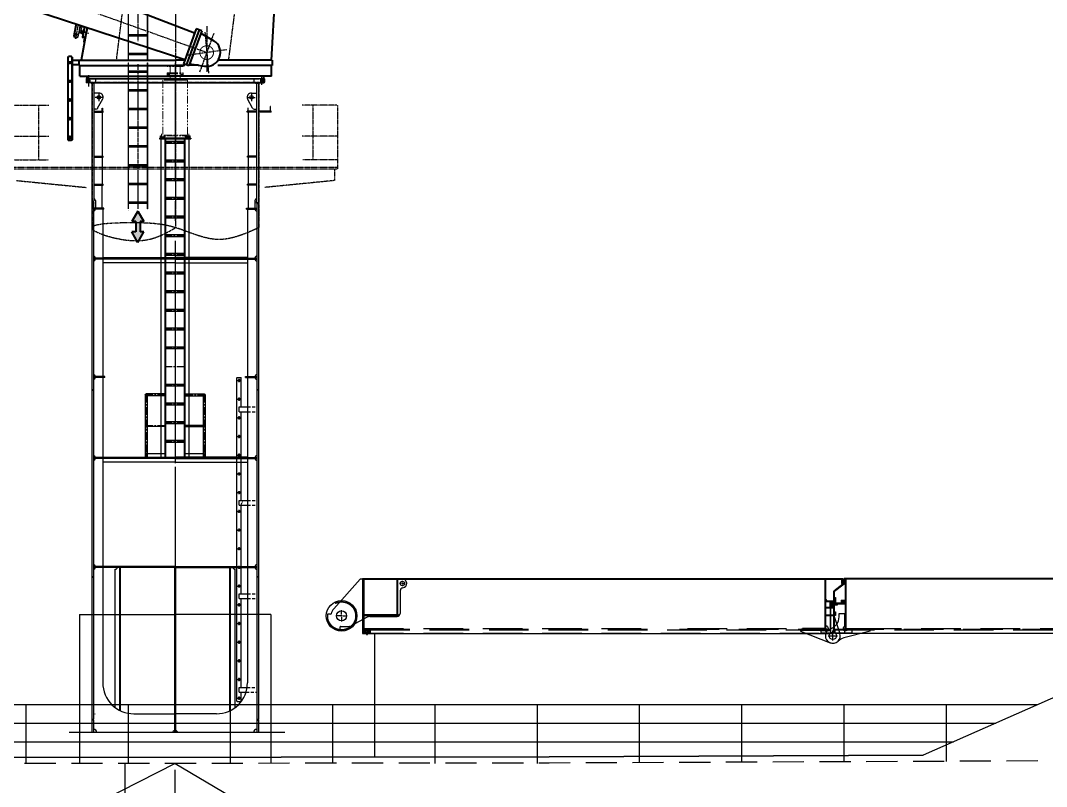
# Model space of a CAD drawing. Header units: millimetres. Extents: x -1838618 to -1600818, y -1770412 to -1553248.
# Drawn here: x -1688185 to -1671728, y -1648613 to -1636318 of the extents above; entities that cross this region are included whole.
import ezdxf

# ---------------------------------------------------------------- set-up
doc = ezdxf.new("R2010")
doc.units = ezdxf.units.MM
doc.header["$LTSCALE"] = 100
for name, pattern in [('$3$CENTER2', [28.575, 19.05, -3.175, 3.175, -3.175]), ('ACAD_ISO02W100', [15, 12, -3]), ('ACAD_ISO04W100', [30, 24, -3, 0, -3]), ('CENTER2', [28.575, 19.05, -3.175, 3.175, -3.175]), ('DASHED', [0.75, 0.5, -0.25]), ('F', [0.75, 0.5, -0.25]), ('G', [2, 1.25, -0.25, 0.25, -0.25]), ('P2-1 SIDE$0$DASHED2', [9.525, 6.35, -3.175]), ('P2-1 SIDE$0$PHANTOM', [63.5, 31.75, -6.35, 6.35, -6.35, 6.35, -6.35]), ('P2-2 SIDE$0$CENTER2', [28.575, 19.05, -3.175, 3.175, -3.175]), ('P2-2 SIDE$0$DASHED2', [9.525, 6.35, -3.175]), ('P2-2 SIDE$0$PHANTOM', [63.5, 31.75, -6.35, 6.35, -6.35, 6.35, -6.35]), ('PHANTOM', [2.5, 1.25, -0.25, 0.25, -0.25, 0.25, -0.25])]:
    doc.linetypes.add(name, pattern=pattern)
for name, color, linetype in [('$3$K1-CEN', 1, '$3$CENTER2'), ('01', 3, 'Continuous'), ('02', 7, 'Continuous'), ('03', 2, 'F'), ('04', 2, 'F'), ('05', 1, 'G'), ('08', 7, 'Continuous'), ('bt', 7, 'Continuous'), ('CENTER', 6, 'CENTER2'), ('K1-DIM', 1, 'Continuous'), ('P2-1 SIDE$0$HATCH', 42, 'Continuous'), ('P2-1 SIDE$0$K1-COMP_L', 140, 'P2-1 SIDE$0$PHANTOM'), ('P2-1 SIDE$0$K1-DASH', 2, 'P2-1 SIDE$0$DASHED2'), ('P2-1 SIDE$0$K1-DIM', 1, 'Continuous'), ('P2-2 SIDE$0$HATCH', 42, 'Continuous'), ('P2-2 SIDE$0$K1-CEN', 1, 'P2-2 SIDE$0$CENTER2'), ('P2-2 SIDE$0$K1-COMP_L', 140, 'P2-2 SIDE$0$PHANTOM'), ('P2-2 SIDE$0$K1-DASH', 2, 'P2-2 SIDE$0$DASHED2'), ('P2-2 SIDE$0$K1-DIM', 1, 'Continuous'), ('SHAPE_L', 3, 'Continuous'), ('TEXT', 2, 'Continuous'), ('THIN_LINE', 255, 'Continuous'), ('View_0_PV', 7, 'Continuous')]:
    doc.layers.add(name, color=color, linetype=linetype)
for name, color, linetype, lineweight in [('Dashed', 8, 'DASHED', 20), ('houxj', 170, 'PHANTOM', 18), ('Object', 4, 'Continuous', 40), ('Phantom', 7, 'PHANTOM', 25)]:
    doc.layers.add(name, color=color, linetype=linetype, lineweight=lineweight)

# ---------------------------------------------------------------- blocks, each defined once
blk = doc.blocks.new('A$C271625B8')
at = {"ltscale": 0.02}
blk.add_hatch(color=31, dxfattribs=at).paths.add_polyline_path([(-597, 8866), (-500, 8700), (-563, 8700), (-563, 8533), (-500, 8533), (-597, 8366), (-693, 8533), (-630, 8533), (-630, 8700), (-693, 8700)], flags=0)
at = {"layer": '02'}
h = blk.add_hatch(color=31, dxfattribs=at)
h.paths.add_polyline_path([(-1328, 5999), (-1338, 6005), (-1338, 5994)])
h.paths.add_polyline_path([(-1310, 6009), (-1327, 5999), (-1310, 5989)])
h = blk.add_hatch(color=31, dxfattribs=at)
h.paths.add_polyline_path([(1327, 5999), (1310, 6009), (1310, 5989)])
h.paths.add_polyline_path([(1338, 6005), (1328, 5999), (1338, 5994)])
h = blk.add_hatch(color=31, dxfattribs=at)
h.paths.add_polyline_path([(-1338, 3005), (-1338, 2999), (-1328, 2999)])
h.paths.add_polyline_path([(-1338, 2999), (-1338, 2994), (-1328, 2999)])
h.paths.add_polyline_path([(-1310, 2999), (-1310, 3009), (-1327, 2999)])
h.paths.add_polyline_path([(-1310, 2989), (-1310, 2999), (-1327, 2999)])
h = blk.add_hatch(color=31, dxfattribs=at)
h.paths.add_polyline_path([(1310, 3009), (1310, 2999), (1327, 2999)])
h.paths.add_polyline_path([(1327, 2999), (1310, 2999), (1310, 2989)])
h.paths.add_polyline_path([(1338, 3005), (1328, 2999), (1338, 2999)])
h.paths.add_polyline_path([(1338, 2999), (1328, 2999), (1338, 2994)])
h = blk.add_hatch(color=31, dxfattribs=at)
h.paths.add_polyline_path([(1310, 717, 0.218437), (1310, 699), (1327, 699)])
h.paths.add_polyline_path([(1338, 709), (1328, 699), (1338, 699, 0.1819)])
h.paths.add_polyline_path([(-1338, 709, 0.1819), (-1338, 699), (-1328, 699)])
h.paths.add_polyline_path([(-1310, 717), (-1327, 699), (-1310, 699, 0.218437)])
at = {"layer": '08'}
h = blk.add_hatch(color=31, dxfattribs=at)
h.paths.add_polyline_path([(-1338, 10911), (-1325, 10923), (-1347, 10923)])
h.paths.add_polyline_path([(-1304, 10909), (-1294, 10923), (-1318, 10923)])
h = blk.add_hatch(color=31, dxfattribs=at)
h.paths.add_polyline_path([(1304, 10909), (1318, 10923), (1294, 10923)])
h.paths.add_polyline_path([(1338, 10911), (1347, 10923), (1325, 10923)])
at = {"layer": 'View_0_PV', "linetype": 'Continuous', "lineweight": 50}
for points in [[(-1310, 9005), (-1317, 9000), (-1319, 9000), (-1338, 9009), (-1338, 8990), (-1319, 8998), (-1317, 8998), (-1310, 8994)], [(1310, 9005), (1317, 9000), (1319, 9000), (1338, 9009), (1338, 8990), (1319, 8998), (1317, 8998), (1310, 8994)]]:
    blk.add_hatch(color=31, dxfattribs=at).paths.add_polyline_path(points)
at = {"layer": '01', "color": 31}
for p, q in [((-1407, 10999), (-1407, 10925)), ((-1368, 10999), (-1368, 10925)), ((1368, 10999), (1368, 10925)), ((1407, 10999), (1407, 10925)), ((-1222, 10764), (-1302, 10764)), ((1224, 10764), (1304, 10764)), ((-1243, 10523), (-1159, 10668)), ((1243, 10523), (1159, 10668)), ((-1270, 10504), (-1304, 10504)), ((-1304, 10473), (-1154, 10473)), ((-1304, 10457), (-1154, 10457)), ((-1173, 10523), (-1164, 10523)), ((-1173, 10473), (-1173, 10523)), ((-1169, 10457), (-1169, 9749)), ((-1164, 10523), (-1164, 10473)), ((-1154, 10457), (-1154, 10473)), ((1304, 10473), (1154, 10473)), ((1154, 10457), (1154, 10473)), ((1304, 10457), (1154, 10457)), ((1164, 10523), (1164, 10473)), ((1173, 10523), (1164, 10523)), ((1169, 10457), (1169, 9749)), ((1173, 10473), (1173, 10523)), ((1270, 10504), (1304, 10504)), ((250, 10039), (-250, 10039)), ((-250, 10039), (-250, 10029)), ((250, 10039), (250, 10029)), ((-250, 10029), (250, 10029)), ((-225, 6730), (-225, 10029)), ((-158, 6730), (-158, 10029)), ((-150, 6730), (-150, 10029)), ((150, 9987), (-150, 9987)), ((150, 9956), (-150, 9956)), ((150, 6730), (150, 10029)), ((158, 6730), (158, 10029)), ((225, 6730), (225, 10029)), ((-1304, 9749), (-1154, 9749)), ((-1304, 9733), (-1154, 9733)), ((-1169, 9733), (-1169, 9299)), ((-1154, 9733), (-1154, 9749)), ((1304, 9749), (1158, 9749)), ((1158, 9733), (1158, 9749)), ((1304, 9733), (1158, 9733)), ((1169, 9733), (1169, 9299)), ((150, 9687), (-150, 9687)), ((150, 9656), (-150, 9656)), ((150, 9387), (-150, 9387)), ((-1304, 9299), (-1154, 9299)), ((-1304, 9283), (-1154, 9283)), ((-1169, 8915), (-1169, 9283)), ((-1154, 9283), (-1154, 9299)), ((150, 9356), (-150, 9356)), ((1304, 9299), (1158, 9299)), ((1158, 9283), (1158, 9299)), ((1304, 9283), (1158, 9283)), ((1169, 9283), (1169, 8915)), ((150, 9087), (-150, 9087)), ((150, 9056), (-150, 9056)), ((-1145, 8915), (-1310, 8915)), ((-1145, 8899), (-1310, 8899)), ((-1280, 9040), (-1280, 8915)), ((-1160, 8899), (-1160, 8115)), ((-1145, 8899), (-1145, 8915)), ((1145, 8915), (1310, 8915)), ((1145, 8899), (1145, 8915)), ((1145, 8899), (1310, 8899)), ((1160, 8899), (1160, 8115)), ((1279, 9040), (1279, 8915)), ((150, 8787), (-150, 8787)), ((150, 8756), (-150, 8756)), ((150, 8487), (-150, 8487)), ((150, 8456), (-150, 8456)), ((0, 8115), (-1310, 8115)), ((0, 8099), (-1310, 8099)), ((-1160, 8099), (-1160, 6730)), ((-1150, 8121), (-1150, 8115)), ((-1150, 8121), (0, 8121)), ((-1130, 8099), (-1130, 8115)), ((150, 8187), (-150, 8187)), ((150, 8156), (-150, 8156)), ((1150, 8121), (0, 8121)), ((0, 8115), (1310, 8115)), ((0, 8099), (1310, 8099)), ((1130, 8099), (1130, 8115)), ((1150, 8115), (1150, 8121)), ((1160, 8099), (1160, 6730)), ((0, 8040), (-1160, 8040)), ((0, 8040), (1160, 8040)), ((150, 7887), (-150, 7887)), ((150, 7856), (-150, 7856)), ((150, 7587), (-150, 7587)), ((150, 7556), (-150, 7556)), ((150, 7287), (-150, 7287)), ((150, 7256), (-150, 7256)), ((150, 6987), (-150, 6987)), ((150, 6956), (-150, 6956)), ((-1160, 6730), (-1160, 6674)), ((-1160, 6674), (-1160, 6215)), ((-225, 6674), (-225, 6730)), ((-225, 5289), (-225, 6674)), ((-158, 6674), (-158, 6730)), ((-158, 5289), (-158, 6674)), ((-150, 6674), (-150, 6730)), ((150, 6687), (-150, 6687)), ((-150, 5289), (-150, 6674)), ((150, 6656), (-150, 6656)), ((150, 6674), (150, 6730)), ((150, 5289), (150, 6674)), ((158, 6674), (158, 6730)), ((158, 5289), (158, 6674)), ((225, 6674), (225, 6730)), ((225, 5289), (225, 6674)), ((1160, 6730), (1160, 6674)), ((1160, 6674), (1160, 6215)), ((-1130, 6215), (-1310, 6215)), ((-1130, 6199), (-1310, 6199)), ((-1160, 6199), (-1160, 5289)), ((-1130, 6199), (-1130, 6215)), ((997, 6199), (992, 6194)), ((992, 2982), (992, 6194)), ((997, 6199), (1052, 6199)), ((1052, 6199), (1057, 6194)), ((1057, 5724), (1057, 6194)), ((1128, 6215), (1310, 6215)), ((1128, 6199), (1128, 6215)), ((1128, 6199), (1310, 6199)), ((1160, 6199), (1160, 5289)), ((-1328, 5999), (-1338, 6005)), ((-1328, 5999), (-1338, 5994)), ((-1328, 5999), (-1327, 5999)), ((-1327, 5999), (-1310, 6009)), ((-1327, 5999), (-1310, 5989)), ((-158, 5937), (-465, 5937)), ((150, 6087), (-150, 6087)), ((150, 6056), (-150, 6056)), ((158, 5937), (465, 5937)), ((1327, 5999), (1310, 6009)), ((1327, 5999), (1310, 5989)), ((1328, 5999), (1327, 5999)), ((1328, 5999), (1338, 6005)), ((1328, 5999), (1338, 5994)), ((-481, 5921), (-481, 4921)), ((-449, 5921), (-449, 4921)), ((-158, 5905), (-449, 5905)), ((150, 5787), (-150, 5787)), ((158, 5905), (449, 5905)), ((449, 5921), (449, 4921)), ((481, 5921), (481, 4921)), ((150, 5756), (-150, 5756)), ((1025, 5649), (1025, 5724)), ((1025, 5724), (1160, 5724)), ((1025, 5649), (1160, 5649)), ((1025, 5649), (1160, 5649)), ((1057, 5217), (1057, 5649)), ((150, 5487), (-150, 5487)), ((150, 5456), (-150, 5456)), ((-1160, 5289), (-1160, 4915)), ((-158, 5412), (-449, 5412)), ((-225, 4921), (-225, 5289)), ((-158, 4921), (-158, 5289)), ((-150, 4921), (-150, 5289)), ((150, 4921), (150, 5289)), ((158, 5431), (449, 5431)), ((158, 5412), (449, 5412)), ((158, 4921), (158, 5289)), ((225, 4921), (225, 5289)), ((1160, 5289), (1160, 4915)), ((150, 5187), (-150, 5187)), ((150, 5156), (-150, 5156)), ((1057, 4765), (1057, 5217)), ((-449, 4975), (-158, 4975)), ((158, 4975), (449, 4975)), ((0, 4915), (-1310, 4915)), ((0, 4899), (-1310, 4899)), ((-1160, 4899), (-1160, 4765)), ((0, 4840), (-1160, 4840)), ((-1150, 4921), (0, 4921)), ((-1150, 4915), (-1150, 4921)), ((-1130, 4899), (-1130, 4915)), ((1150, 4921), (0, 4921)), ((0, 4915), (1310, 4915)), ((0, 4899), (1310, 4899)), ((0, 4840), (1160, 4840)), ((1130, 4899), (1130, 4915)), ((1150, 4915), (1150, 4921)), ((1160, 4899), (1160, 4765)), ((-1160, 4765), (-1160, 3165)), ((1057, 4224), (1057, 4765)), ((1160, 4765), (1160, 3165)), ((1025, 4149), (1025, 4224)), ((1025, 4224), (1160, 4224)), ((1025, 4149), (1160, 4149)), ((1057, 4077), (1057, 4149)), ((1057, 3114), (1057, 4077)), ((0, 3165), (-1310, 3165)), ((0, 3149), (-1310, 3149)), ((-1160, 3149), (-1160, 1299)), ((-1130, 3149), (-1130, 3165)), ((-889, 855), (-889, 3149)), ((-878, 850), (-878, 3149)), ((-8, 3149), (-8, 499)), ((0, 3165), (1310, 3165)), ((0, 3149), (1310, 3149)), ((8, 3149), (8, 499)), ((878, 850), (878, 3149)), ((889, 855), (889, 3149)), ((1130, 3149), (1130, 3165)), ((1160, 3149), (1160, 1299)), ((-1328, 2999), (-1338, 3005)), ((-1338, 2999), (-1310, 2999)), ((-1338, 2999), (-1310, 2999)), ((-1328, 2999), (-1338, 2994)), ((-1328, 2999), (-1327, 2999)), ((-1327, 2999), (-1310, 3009)), ((-1327, 2999), (-1310, 2989)), ((-960, 900), (-960, 3119)), ((960, 900), (960, 3119)), ((992, 1004), (992, 2982)), ((1057, 2724), (1057, 3114)), ((1327, 2999), (1310, 3009)), ((1327, 2999), (1310, 2989)), ((1338, 2999), (1310, 2999)), ((1338, 2999), (1310, 2999)), ((1328, 2999), (1327, 2999)), ((1328, 2999), (1338, 3005)), ((1328, 2999), (1338, 2994)), ((1025, 2649), (1025, 2724)), ((1025, 2724), (1160, 2724)), ((1025, 2649), (1160, 2649)), ((1057, 1224), (1057, 2649)), ((1025, 1149), (1025, 1224)), ((1025, 1224), (1154, 1224)), ((992, 1004), (997, 999)), ((997, 999), (1052, 999)), ((1025, 1149), (1137, 1149)), ((1057, 1004), (1052, 999)), ((1057, 1004), (1057, 1149)), ((-1338, 709), (-1328, 699)), ((-1310, 699), (-1338, 699)), ((-1310, 717), (-1327, 699)), ((-662, 799), (-8, 799)), ((662, 799), (8, 799)), ((1310, 717), (1327, 699)), ((1310, 699), (1338, 699)), ((1338, 709), (1328, 699))]:
    blk.add_line(p, q, dxfattribs=at)
for points in [[(1009, 6149), (1025, 6165), (1040, 6149), (1025, 6134)], [(1009, 5849), (1025, 5865), (1040, 5849), (1025, 5834)], [(1009, 5549), (1025, 5565), (1040, 5549), (1025, 5534)], [(1009, 5249), (1025, 5265), (1040, 5249), (1025, 5234)], [(1009, 4949), (1025, 4965), (1040, 4949), (1025, 4934)], [(1009, 4649), (1025, 4665), (1040, 4649), (1025, 4634)], [(1009, 4349), (1025, 4365), (1040, 4349), (1025, 4334)], [(1009, 4049), (1025, 4065), (1040, 4049), (1025, 4034)], [(1009, 3749), (1025, 3765), (1040, 3749), (1025, 3734)], [(1009, 3449), (1025, 3465), (1040, 3449), (1025, 3434)], [(1009, 3149), (1025, 3165), (1040, 3149), (1025, 3134)], [(1009, 2849), (1025, 2865), (1040, 2849), (1025, 2834)], [(1009, 2549), (1025, 2565), (1040, 2549), (1025, 2534)], [(1009, 2249), (1025, 2265), (1040, 2249), (1025, 2234)], [(1009, 1949), (1025, 1965), (1040, 1949), (1025, 1934)], [(1009, 1649), (1025, 1665), (1040, 1649), (1025, 1634)], [(1009, 1349), (1025, 1365), (1040, 1349), (1025, 1334)], [(1009, 1049), (1025, 1065), (1040, 1049), (1025, 1034)]]:
    blk.add_lwpolyline(points, close=True, dxfattribs=at)
for centre, radius in [((-1224, 10694), 27.5), ((1224, 10694), 27.5), ((1025, 6149), 16), ((-465, 5921), 16), ((465, 5921), 16), ((1025, 5849), 16), ((1025, 5549), 16), ((1025, 5249), 16), ((1025, 4949), 16), ((1025, 4649), 16), ((1025, 4349), 16), ((1025, 4049), 16), ((1025, 3749), 16), ((1025, 3449), 16), ((1025, 3149), 16), ((1025, 2849), 16), ((1025, 2549), 16), ((1025, 2249), 16), ((1025, 1949), 16), ((1025, 1649), 16), ((1025, 1349), 16), ((1025, 1049), 16)]:
    blk.add_circle(centre, radius, dxfattribs=at)
for centre, radius, start, end in [((-1224, 10694), 70, 337.5493, 90), ((1224, 10694), 70, 90, 202.4507), ((-1270, 10534), 30, 270, 337.5493), ((1270, 10534), 30, 202.4507, 270), ((-1305, 9040), 25, 0, 87.7076), ((1304, 9040), 25, 90, 180), ((-1310, 8899), 30, 270, 0), ((1310, 8899), 30, 180, 270), ((-1310, 8115), 30, 0, 90), ((-1310, 8099), 30, 270, 0), ((1310, 8115), 30, 90, 180), ((1310, 8099), 30, 180, 270), ((-1310, 6215), 30, 0, 90), ((-1310, 6199), 30, 270, 0), ((1310, 6215), 30, 90, 180), ((1310, 6199), 30, 180, 270), ((-1310, 4915), 30, 0, 90), ((1310, 4915), 30, 90, 180), ((-1310, 4899), 30, 270, 0), ((1310, 4899), 30, 180, 270), ((-1310, 3165), 30, 0, 90), ((-1310, 3149), 30, 270, 0), ((-960, 3149), 30, 270, 0), ((960, 3149), 30, 180, 270), ((1310, 3165), 30, 90, 180), ((1310, 3149), 30, 180, 270), ((-660, 1299), 500, 180, 270), ((660, 1299), 500, 270, 0), ((-1325, 704), 13.3, 159.3812, 200.6188), ((-1329, 708), 20.9, 335.356, 24.644), ((1329, 708), 20.9, 155.356, 204.644), ((1325, 704), 13.3, 339.3812, 20.6188), ((1325, 704), 13.3, 339.3812, 20.6188), ((-1310, 499), 50, 0, 90), ((-8, 499), 30, 90, 180), ((8, 499), 30, 0, 90), ((1307, 499), 50, 90, 180)]:
    blk.add_arc(centre, radius, start, end, dxfattribs=at)
at = {"layer": '03', "color": 31}
for p, q in [((-449, 5905), (-465, 5905)), ((449, 5905), (465, 5905)), ((-449, 5412), (-465, 5412)), ((449, 5431), (465, 5431)), ((449, 5412), (465, 5412))]:
    blk.add_line(p, q, dxfattribs=at)
for centre in [(-465, 5921), (465, 5921), (465, 5421)]:
    blk.add_circle(centre, 9.5, dxfattribs=at)
at = {"layer": '04', "color": 31}
for p, q in [((1160, 5724), (1310, 5724)), ((1160, 5649), (1310, 5649)), ((-468, 4915), (-468, 4975)), ((-468, 4975), (-462, 4975)), ((-462, 4975), (-462, 4915)), ((462, 4975), (462, 4915)), ((468, 4975), (462, 4975)), ((468, 4915), (468, 4975)), ((1160, 4224), (1310, 4224)), ((1160, 4149), (1310, 4149)), ((1160, 2724), (1310, 2724)), ((1160, 2649), (1310, 2649)), ((1154, 1224), (1310, 1224)), ((1137, 1149), (1310, 1149)), ((-1288, 799), (-1288, 793))]:
    blk.add_line(p, q, dxfattribs=at)
at = {"layer": '05', "color": 31}
for p, q in [((-1224, 10755), (-1224, 10634)), ((1224, 10755), (1224, 10634)), ((-1165, 10694), (-1282, 10694)), ((1165, 10694), (1282, 10694)), ((150, 9971), (-150, 9971)), ((150, 9671), (-150, 9671)), ((150, 9371), (-150, 9371)), ((150, 9071), (-150, 9071)), ((150, 8771), (-150, 8771)), ((150, 8471), (-150, 8471)), ((150, 8171), (-150, 8171)), ((150, 7871), (-150, 7871)), ((150, 7571), (-150, 7571)), ((150, 7571), (-150, 7571)), ((150, 7271), (-150, 7271)), ((150, 6971), (-150, 6971)), ((150, 6671), (-150, 6671)), ((150, 6371), (-150, 6371)), ((1001, 6149), (1049, 6149)), ((1001, 6149), (1049, 6149)), ((1025, 6124), (1025, 6175)), ((150, 6071), (-150, 6071)), ((150, 6071), (-150, 6071)), ((-158, 5921), (-465, 5921)), ((-465, 5921), (-465, 4921)), ((150, 5771), (-150, 5771)), ((150, 5771), (-150, 5771)), ((150, 5771), (-150, 5771)), ((158, 5921), (465, 5921)), ((465, 5921), (465, 4921)), ((1001, 5849), (1049, 5849)), ((1001, 5849), (1049, 5849)), ((1025, 5824), (1025, 5875)), ((150, 5471), (-150, 5471)), ((1001, 5549), (1049, 5549)), ((1001, 5549), (1049, 5549)), ((1025, 5524), (1025, 5575)), ((-158, 5421), (-465, 5421)), ((158, 5421), (465, 5421)), ((1025, 5224), (1025, 5275)), ((150, 5171), (-150, 5171)), ((150, 5171), (-150, 5171)), ((1001, 5249), (1049, 5249)), ((1001, 4949), (1049, 4949)), ((1025, 4924), (1025, 4975)), ((1001, 4649), (1049, 4649)), ((1025, 4624), (1025, 4675)), ((1001, 4349), (1049, 4349)), ((1025, 4324), (1025, 4375)), ((1001, 4049), (1049, 4049)), ((1001, 4049), (1049, 4049)), ((1025, 4024), (1025, 4075)), ((1001, 3749), (1049, 3749)), ((1025, 3724), (1025, 3775)), ((1025, 3424), (1025, 3475)), ((1001, 3449), (1049, 3449)), ((1001, 3149), (1049, 3149)), ((1025, 3124), (1025, 3175)), ((1001, 2849), (1049, 2849)), ((1025, 2824), (1025, 2875)), ((1001, 2549), (1049, 2549)), ((1025, 2524), (1025, 2575)), ((1001, 2249), (1049, 2249)), ((1025, 2224), (1025, 2275)), ((1025, 1924), (1025, 1975)), ((1001, 1949), (1049, 1949)), ((1001, 1649), (1049, 1649)), ((1025, 1624), (1025, 1675)), ((1001, 1349), (1049, 1349)), ((1025, 1324), (1025, 1375)), ((1001, 1049), (1049, 1049)), ((1001, 1049), (1049, 1049)), ((1025, 1024), (1025, 1075))]:
    blk.add_line(p, q, dxfattribs=at)
at = {"layer": '08', "color": 31}
blk.add_solid([(1045, 4164), (1067, 4152), (1092, 4224)], dxfattribs=at)
at = {"layer": 'CENTER', "color": 31, "ltscale": 0.02}
for p, q in [((506, 11413), (-25455, 20676)), ((4, 19864), (4, 8600)), ((-597, 14220), (-597, 11598)), ((-1557, 11870), (-1598, 11636)), ((-1610, 11709), (-1561, 11701)), ((-1382, 11718), (-1550, 11747)), ((618, 11720), (393, 11101)), ((478, 11739), (535, 11082)), ((506, 11839), (506, 11106)), ((830, 11459), (178, 11366)), ((-597, 11229), (-597, 8900))]:
    blk.add_line(p, q, dxfattribs=at)
at = {"layer": 'CENTER', "color": 31}
for p, q in [((0, 11250), (0, 6730)), ((-1388, 11049), (-1388, 10866)), ((-1388, 11049), (-1388, 10866)), ((1387, 11018), (1387, 10893)), ((1387, 11018), (1387, 10893)), ((0, 6730), (0, 4765)), ((0, 4765), (0, 499))]:
    blk.add_line(p, q, dxfattribs=at)
at = {"layer": 'Dashed', "color": 31, "ltscale": 0.02}
for p, q in [((-756, 14007), (-756, 11292)), ((-747, 14007), (-747, 11292)), ((-447, 14007), (-447, 11292)), ((-438, 14007), (-438, 11292)), ((-447, 11703), (-747, 11703)), ((-447, 11690), (-747, 11690)), ((-447, 11676), (-747, 11676)), ((-447, 11405), (-747, 11405)), ((-447, 11391), (-747, 11391)), ((-447, 11378), (-747, 11378)), ((-769, 11292), (-778, 11292)), ((-747, 11292), (-756, 11292)), ((-756, 11249), (-756, 8906)), ((-756, 11249), (-747, 11249)), ((-747, 11249), (-747, 8906)), ((-460, 11292), (-469, 11292)), ((-438, 11292), (-447, 11292)), ((-447, 11249), (-447, 8906)), ((-438, 11249), (-447, 11249)), ((-438, 11249), (-438, 8906)), ((-447, 11119), (-747, 11119)), ((-447, 11106), (-747, 11106)), ((-447, 11092), (-747, 11092)), ((-447, 10819), (-747, 10819)), ((-447, 10806), (-747, 10806)), ((-447, 10792), (-747, 10792)), ((-447, 10519), (-747, 10519)), ((-447, 10506), (-747, 10506)), ((-447, 10492), (-747, 10492)), ((-447, 10219), (-747, 10219)), ((-447, 10206), (-747, 10206)), ((-447, 10192), (-747, 10192)), ((-447, 9919), (-747, 9919)), ((-447, 9906), (-747, 9906)), ((-447, 9892), (-747, 9892)), ((-447, 9619), (-747, 9619)), ((-447, 9606), (-747, 9606)), ((-447, 9592), (-747, 9592)), ((-447, 9319), (-747, 9319)), ((-447, 9306), (-747, 9306)), ((-447, 9292), (-747, 9292)), ((-447, 9019), (-747, 9019)), ((-447, 9006), (-747, 9006)), ((-447, 8992), (-747, 8992)), ((-438, 8906), (-447, 8906)), ((-747, 8872), (-756, 8872))]:
    blk.add_line(p, q, dxfattribs=at)
blk.add_circle((506, 11413), 110, dxfattribs=at)
at = {"layer": 'houxj', "color": 31}
for p, q in [((-130, 11199), (130, 11199)), ((-130, 11187), (-130, 11199)), ((130, 11199), (130, 11187)), ((130, 11187), (-130, 11187)), ((-130, 11087), (130, 11087)), ((-130, 11087), (-130, 11067)), ((-130, 11077), (130, 11077)), ((-130, 11067), (-90, 11067)), ((-130, 11042), (-130, 11062)), ((-130, 11062), (-90, 11062)), ((-130, 11052), (130, 11052)), ((-130, 11042), (130, 11042)), ((-90, 11067), (-90, 11077)), ((-90, 11062), (-90, 11052)), ((-80, 11187), (-80, 11087)), ((-80, 11042), (-80, 10995)), ((79, 11187), (79, 11087)), ((79, 11042), (79, 10995)), ((90, 11067), (90, 11077)), ((130, 11067), (90, 11067)), ((90, 11062), (90, 11052)), ((130, 11062), (90, 11062)), ((130, 11087), (130, 11067)), ((130, 11042), (130, 11062)), ((-200, 10971), (-200, 10079)), ((200, 10971), (-200, 10971)), ((-130, 10995), (130, 10995)), ((-130, 10983), (-130, 10995)), ((-130, 10983), (130, 10983)), ((130, 10983), (-130, 10983)), ((-130, 10971), (-130, 10983)), ((130, 10971), (-130, 10971)), ((130, 10995), (130, 10983)), ((130, 10983), (130, 10971)), ((200, 10971), (200, 10079)), ((240, 10079), (-240, 10079)), ((-240, 10059), (-240, 10079)), ((-158, 10059), (-240, 10059)), ((-220, 10110), (-220, 10049)), ((200, 10089), (-200, 10089)), ((-158, 10079), (-158, 10059)), ((158, 10079), (158, 10059)), ((158, 10059), (240, 10059)), ((220, 10110), (220, 10049)), ((240, 10059), (240, 10079))]:
    blk.add_line(p, q, dxfattribs=at)
at = {"layer": 'Object', "color": 31, "ltscale": 0.02}
for p, q in [((1545, 11290), (1986, 19003)), ((312, 11724), (-5765, 14071)), ((157, 11297), (-6032, 13323)), ((-1588, 11881), (-1624, 11676)), ((-1583, 11718), (-1599, 11707)), ((-1599, 11707), (-1588, 11692)), ((-1573, 11703), (-1588, 11692)), ((-1583, 11718), (-1573, 11703)), ((-1413, 11822), (-1507, 11290)), ((337, 11794), (132, 11230)), ((384, 11777), (178, 11213)), ((426, 11761), (221, 11198)), ((426, 11761), (337, 11794)), ((413, 11726), (620, 11601)), ((-1612, 11659), (-1624, 11676)), ((-1612, 11659), (-1577, 11653)), ((-1560, 11665), (-1577, 11653)), ((-1546, 11290), (4, 11290)), ((-1546, 11290), (-1546, 11208)), ((-1546, 11208), (4, 11208)), ((-1544, 11290), (6, 11290)), ((-1544, 11290), (-1544, 11208)), ((-1544, 11208), (6, 11208)), ((-1531, 11033), (-1531, 11208)), ((152, 11290), (4, 11290)), ((152, 11208), (4, 11208)), ((154, 11290), (6, 11290)), ((154, 11208), (6, 11208)), ((221, 11198), (132, 11230)), ((370, 11211), (223, 11211)), ((372, 11211), (226, 11211)), ((234, 11233), (472, 11196)), ((1554, 11290), (687, 11290)), ((1554, 11208), (687, 11208)), ((1556, 11290), (689, 11290)), ((1556, 11208), (689, 11208)), ((1544, 11033), (1544, 11208)), ((1554, 11290), (1554, 11208)), ((1556, 11290), (1556, 11208)), ((-1531, 11033), (6, 11033)), ((-1411, 10999), (-1411, 11033)), ((1424, 11033), (6, 11033)), ((1544, 11033), (689, 11033)), ((1424, 10999), (1424, 11033)), ((-597, 8866), (-693, 8700)), ((-597, 8866), (-500, 8700)), ((-630, 8700), (-693, 8700)), ((-630, 8700), (-630, 8533)), ((-500, 8700), (-563, 8700)), ((-563, 8700), (-563, 8533)), ((-630, 8533), (-693, 8533)), ((-597, 8366), (-693, 8533)), ((-597, 8366), (-500, 8533)), ((-500, 8533), (-563, 8533))]:
    blk.add_line(p, q, dxfattribs=at)
at = {"layer": 'Object', "color": 31, "ltscale": 0.02, "extrusion": (0, 0, -1)}
for p, q in [((-1721, 11341), (-1711, 11351)), ((-1721, 11341), (-1721, 10011)), ((-1719, 11341), (-1709, 11351)), ((-1719, 11341), (-1719, 10011)), ((-1666, 11351), (-1711, 11351)), ((-1664, 11351), (-1709, 11351)), ((-1656, 11341), (-1666, 11351)), ((-1654, 11341), (-1664, 11351)), ((-1656, 11341), (-1656, 10011)), ((-1546, 11284), (-1656, 11284)), ((-1656, 11219), (-1546, 11219)), ((-1654, 11341), (-1654, 10011)), ((-1544, 11284), (-1654, 11284)), ((-1654, 11219), (-1544, 11219)), ((-1721, 10011), (-1711, 10001)), ((-1719, 10011), (-1709, 10001)), ((-1666, 10001), (-1711, 10001)), ((-1664, 10001), (-1709, 10001)), ((-1656, 10011), (-1666, 10001)), ((-1654, 10011), (-1664, 10001))]:
    blk.add_line(p, q, dxfattribs=at)
for centre in [(1689, 10651), (1686, 10651), (1689, 10351), (1686, 10351), (1689, 10051), (1686, 10051)]:
    blk.add_circle(centre, 13.5, dxfattribs=at)
at = {"layer": 'Object', "color": 31, "ltscale": 0.02}
blk.add_arc((506, 11413), 220, 261.0137, 58.9863, dxfattribs=at)
at = {"layer": 'Object', "color": 31, "ltscale": 0.02, "extrusion": (0, 0, -1)}
for centre in [(1689, 11251), (1686, 11251), (1689, 10951), (1686, 10951)]:
    blk.add_arc(centre, 13.5, 180, 158.3709, dxfattribs=at)
at = {"layer": 'Phantom', "color": 31, "ltscale": 0.02}
for p, q in [((1825, 18951), (854, 11290)), ((-941, 11290), (-60, 18351)), ((-1422, 10999), (1435, 10999)), ((-1422, 10999), (-1422, 10937)), ((-1422, 10937), (1435, 10937)), ((-1331, 10939), (-1331, 8602)), ((1344, 10937), (1344, 8602)), ((1435, 10999), (1435, 10937)), ((-2594, 10569), (-2028, 10569)), ((-2194, 10569), (-2194, 9689)), ((2606, 10569), (2040, 10569)), ((2206, 10569), (2206, 9689)), ((2606, 10569), (2606, 9539)), ((-2594, 10069), (-2028, 10069)), ((2606, 10069), (2040, 10069)), ((-2594, 9689), (-2033, 9689)), ((2606, 9569), (-2594, 9569)), ((2606, 9689), (2046, 9689)), ((2606, 9539), (-2594, 9539)), ((2556, 9539), (2556, 9359)), ((-2544, 9359), (-1424, 9248)), ((2556, 9359), (1436, 9248))]:
    blk.add_line(p, q, dxfattribs=at)
blk.add_open_spline([(1344, 8602), (1123, 8503), (681, 8306), (-8, 8649), (-565, 8693), (-1715, 8656), (-563, 8275), (-183, 8493), (6, 8602)], degree=3, knots=[0, 0, 0, 0, 694.811685, 1389.623369, 2062.908407, 2736.193444, 3436.549236, 4136.905027, 4136.905027, 4136.905027, 4136.905027], dxfattribs=at)
at = {"layer": 'TEXT', "color": 31}
for p, q in [((-1430, 10999), (1430, 10999)), ((-1430, 10999), (1430, 10999)), ((-1430, 10999), (-1430, 10925)), ((-1355, 10925), (-1430, 10925)), ((1352, 10923), (-1353, 10923)), ((-1353, 10923), (-1353, 10923)), ((-1353, 10923), (-1353, 10923)), ((-1350, 10997), (-1350, 10999)), ((-1347, 10923), (-1338, 10911)), ((-1347, 10923), (-1338, 10911)), ((-1345, 10992), (1345, 10992)), ((-1325, 10923), (-1338, 10911)), ((-1325, 10923), (-1338, 10911)), ((-1338, 10911), (-1338, 7674)), ((-1338, 10899), (-1338, 6730)), ((-1304, 10909), (-1318, 10923)), ((-1304, 10909), (-1318, 10923)), ((-1294, 10923), (-1304, 10909)), ((-1294, 10923), (-1304, 10909)), ((-1304, 10909), (-1304, 9034)), ((-1275, 10992), (-1270, 10987)), ((1270, 10987), (-1270, 10987)), ((-1270, 10923), (-1270, 10987)), ((1275, 10992), (1270, 10987)), ((1270, 10923), (1270, 10987)), ((1287, 10923), (1350, 10923)), ((1294, 10923), (1304, 10909)), ((1294, 10923), (1304, 10909)), ((1304, 10909), (1318, 10923)), ((1304, 10909), (1318, 10923)), ((1304, 10909), (1304, 9034)), ((1325, 10923), (1338, 10911)), ((1325, 10923), (1338, 10911)), ((1327, 10923), (1348, 10923)), ((1347, 10923), (1338, 10911)), ((1347, 10923), (1338, 10911)), ((1338, 10911), (1338, 6730)), ((1350, 10997), (1350, 10999)), ((1350, 10923), (1350, 10923)), ((1350, 10923), (1350, 10923)), ((1354, 10925), (1430, 10925)), ((1430, 10999), (1430, 10925)), ((1523, 10548), (1523, 10473)), ((1532, 10548), (1523, 10548)), ((1532, 10473), (1532, 10548)), ((1542, 10473), (1338, 10473)), ((1542, 10457), (1338, 10457)), ((1542, 10457), (1542, 10473)), ((-1310, 9005), (-1304, 9034)), ((-1310, 8999), (-1310, 6730)), ((1310, 9005), (1304, 9034)), ((1310, 8999), (1310, 6730)), ((-1338, 6730), (-1338, 5289)), ((-1310, 6730), (-1310, 6674)), ((-1310, 6674), (-1310, 5289)), ((1310, 6730), (1310, 6674)), ((1310, 6674), (1310, 5289)), ((1338, 6730), (1338, 6674)), ((1338, 6674), (1338, 5289)), ((-1338, 5289), (-1338, 4765)), ((-1310, 5289), (-1310, 4765)), ((1310, 5289), (1310, 4765)), ((1338, 5289), (1338, 4765)), ((-1338, 4765), (-1338, 709)), ((-1310, 4765), (-1310, 717)), ((1310, 4765), (1310, 717)), ((1338, 4765), (1338, 709)), ((-1338, 699), (-1338, 499)), ((-1310, 699), (-1310, 499)), ((1310, 699), (1310, 499)), ((1338, 699), (1338, 499)), ((1758, 499), (-1699, 499))]:
    blk.add_line(p, q, dxfattribs=at)
for centre, radius, start, end in [((-1355, 10923), 2, 0, 90), ((-1355, 10923), 2, 360, 90), ((-1345, 10997), 5, 180, 270), ((1345, 10997), 5, 270, 0), ((1354, 10923), 2, 90, 180), ((1354, 10923), 2, 90, 180)]:
    blk.add_arc(centre, radius, start, end, dxfattribs=at)
at = {"layer": 'THIN_LINE', "color": 31, "ltscale": 0.02}
for p, q in [((-1526, 11860), (-1560, 11665)), ((-1527, 11803), (-1523, 11859)), ((-1508, 11811), (-1506, 11853)), ((-1542, 11766), (-1418, 11744)), ((-1532, 11737), (-1522, 11791)), ((-1531, 11830), (-1406, 11808)), ((-1523, 11795), (-1527, 11803)), ((-1494, 11720), (-1524, 11725)), ((-1498, 11791), (-1508, 11811)), ((-1500, 11772), (-1497, 11787)), ((-1495, 11713), (-1487, 11761)), ((-1492, 11713), (-1495, 11713)), ((-1462, 11839), (-1492, 11666)), ((-1492, 11711), (-1483, 11762)), ((-1491, 11709), (-1492, 11711)), ((-1491, 11709), (-1481, 11763)), ((-1485, 11708), (-1491, 11709)), ((-1488, 11754), (-1488, 11754)), ((-1484, 11760), (-1487, 11761)), ((-1483, 11762), (-1481, 11763)), ((-1475, 11762), (-1481, 11763)), ((-1474, 11651), (-1442, 11832)), ((-1406, 11808), (-1418, 11744)), ((-1474, 11651), (-1483, 11652)), ((-1461, 11667), (-1471, 11669)), ((-1465, 11584), (-1452, 11655)), ((-1456, 11575), (-1459, 11575))]:
    blk.add_line(p, q, dxfattribs=at)
for centre, radius, start, end in [((-1522, 11735), 10, 170, 260), ((-1528, 11792), 6, 350, 26.8699), ((-1485, 11769), 15, 170, 260), ((-1503, 11788), 6, 350, 26.8699), ((-1481, 11664), 11.5, 170, 260), ((-1458, 11582), 7, 170, 260), ((-1462, 11657), 10, 350, 80)]:
    blk.add_arc(centre, radius, start, end, dxfattribs=at)
at = {"layer": 'View_0_PV', "color": 31, "linetype": 'Continuous', "lineweight": 50}
for p, q in [((-1319, 9000), (-1338, 9009)), ((-1319, 8998), (-1338, 8990)), ((-1317, 9000), (-1310, 9005)), ((-1317, 8998), (-1310, 8994)), ((-1310, 9005), (-1310, 8994)), ((1317, 9000), (1310, 9005)), ((1310, 9005), (1310, 8994)), ((1317, 8998), (1310, 8994)), ((1319, 9000), (1338, 9009)), ((1319, 8998), (1338, 8990))]:
    blk.add_line(p, q, dxfattribs=at)
blk = doc.blocks.new('A$C28E10876')
at = {"layer": '$3$K1-CEN', "color": 136}
for p, q in [((150, 1888), (150, 2038)), ((150, 1888), (150, 2038)), ((75, 1963), (225, 1963)), ((75, 1963), (225, 1963))]:
    blk.add_line(p, q, dxfattribs=at)
at = {"color": 136}
for p, q in [((-7430, 2873), (-7857, 2396)), ((-6755, 2873), (-7430, 2873)), ((-7395, 2883), (310, 2883)), ((-7395, 2873), (-7395, 2883)), ((-7395, 2873), (310, 2873)), ((310, 2883), (310, 2873)), ((310, 2873), (310, 2793)), ((6600, 2883), (330, 2883)), ((330, 2883), (330, 2873)), ((6570, 2873), (330, 2873)), ((330, 2873), (330, 2793)), ((-6790, 2684), (-6790, 2323)), ((20, 2683), (20, 2083)), ((30, 2683), (20, 2683)), ((30, 2683), (30, 2083)), ((310, 2793), (165, 2678)), ((165, 2018), (165, 2678)), ((330, 2793), (175, 2673)), ((175, 2018), (175, 2673)), ((350, 2683), (350, 2083)), ((350, 2683), (360, 2683)), ((360, 2683), (360, 2083)), ((27, 2548), (27, 2518)), ((57, 2518), (27, 2518)), ((283, 2530), (283, 2486)), ((286, 2533), (350, 2533)), ((286, 2483), (350, 2483)), ((353, 2530), (353, 2486)), ((-7955, 2308), (-7955, 2255)), ((-7903, 2309), (-7950, 2313)), ((250, 2323), (335, 2323)), ((250, 2267), (250, 2323)), ((335, 2323), (335, 2108)), ((335, 2323), (350, 2308)), ((350, 2308), (350, 2108)), ((-7322, 2261), (-7578, 2125)), ((-7395, 2222), (-7395, 1998)), ((-7275, 2273), (-6840, 2273)), ((169, 2296), (30, 2296)), ((30, 2288), (30, 2118)), ((30, 2288), (168, 2288)), ((168, 2288), (264, 2001)), ((-7755, 2060), (-7755, 2108)), ((-7750, 2113), (-7625, 2113)), ((-7395, 1998), (145, 1998)), ((-7370, 2068), (-7270, 2068)), ((-7289, 2060), (-7359, 2060)), ((-7278, 2016), (-7278, 2049)), ((-7270, 2068), (-7270, 2005)), ((-370, 2053), (-355, 2068)), ((-370, 2053), (-370, 2038)), ((-370, 2053), (19, 2053)), ((-370, 2038), (106, 1851)), ((15, 2068), (-355, 2068)), ((-335, 2068), (-335, 2083)), ((45, 2083), (-335, 2083)), ((45, 2068), (-335, 2068)), ((-320, 2068), (-320, 2053)), ((30, 2053), (-320, 2053)), ((45, 2118), (30, 2118)), ((30, 2068), (30, 2053)), ((45, 2083), (45, 2068)), ((45, 2068), (45, 1998)), ((45, 2068), (110, 2068)), ((75, 2088), (75, 2068)), ((110, 2068), (110, 2005)), ((6590, 1998), (195, 1998)), ((315, 2088), (315, 2068)), ((750, 2038), (327, 1930)), ((335, 2108), (350, 2108)), ((335, 2083), (715, 2083)), ((335, 2083), (335, 1998)), ((715, 2068), (335, 2068)), ((335, 2048), (365, 2048)), ((350, 2068), (350, 2053)), ((700, 2053), (350, 2053)), ((750, 2053), (378, 2053)), ((385, 2068), (735, 2068)), ((700, 2053), (700, 2068)), ((700, 2068), (700, 2053)), ((715, 2068), (715, 2083)), ((750, 2053), (735, 2068)), ((750, 2038), (750, 2053))]:
    blk.add_line(p, q, dxfattribs=at)
for centre, radius in [((-6755, 2803), 35), ((-6755, 2803), 35), ((-7730, 2283), 245), ((-7730, 2283), 81), ((150, 1963), 60), ((150, 1963), 60)]:
    blk.add_circle(centre, radius, dxfattribs=at)
for centre, radius, start, end in [((-6755, 2803), 70, 277.1808, 90), ((-6740, 2684), 50, 97.1808, 180), ((27, 2518), 30, 0, 90), ((286, 2530), 3, 90, 180), ((286, 2486), 3, 180, 270), ((350, 2530), 3, 0, 90), ((350, 2486), 3, 270, 0), ((-7950, 2308), 5, 85.9858, 180), ((-7902, 2314), 5, 265.9858, 349.695), ((-7730, 2283), 170, 138.1652, 169.695), ((-6840, 2323), 50, 270, 0), ((-7805, 2255), 150, 180, 200.3641), ((-7730, 2283), 230, 200.3641, 262.3377), ((-7275, 2173), 100, 90, 118.0725), ((50, 2267), 200, 288.21, 0), ((-7760, 2060), 5, 262.3377, 0), ((-7750, 2108), 5, 90, 180), ((-7625, 2213), 100, 270, 298.0725), ((-7359, 2071), 11, 195.8266, 270), ((-7289, 2049), 11, 0, 90), ((-7267, 2016), 11, 180, 254.1734), ((45, 2068), 30, 180, 0), ((150, 1963), 120, 108.21, 314.9087), ((45, 2088), 30, 0, 90), ((150, 1963), 120, 248.5896, 18.4633), ((145, 2018), 20, 270, 0), ((195, 2018), 20, 180, 270), ((335, 2088), 20, 90, 180), ((335, 2068), 20, 180, 270), ((365, 2068), 20, 270, 0), ((376, 1736), 200, 104.2855, 134.9087)]:
    blk.add_arc(centre, radius, start, end, dxfattribs=at)
at = {"layer": 'K1-DIM', "color": 136}
for p, q in [((-7370, 2026), (-7373, 2010)), ((-7372, 2010), (-7373, 2010)), ((-7360, 2060), (-7370, 2050)), ((-7370, 2050), (-7370, 2026)), ((-7368, 2013), (-7367, 2016)), ((-7360, 2009), (-7363, 2016)), ((-7288, 2060), (-7360, 2060)), ((-7358, 2028), (-7360, 2038)), ((-7351, 2050), (-7341, 2050)), ((-7298, 2050), (-7307, 2050)), ((-7290, 2028), (-7288, 2038)), ((-7278, 2050), (-7288, 2060)), ((-7288, 2009), (-7285, 2016)), ((-7280, 2013), (-7281, 2016)), ((-7278, 2026), (-7278, 2050)), ((-7278, 2026), (-7274, 2010)), ((-7276, 2010), (-7274, 2010))]:
    blk.add_line(p, q, dxfattribs=at)
for centre, radius, start, end in [((-7372, 2014), 4, 270, 341.3123), ((-7365, 2015), 2.5, 18.6877, 161.3123), ((-7351, 2041), 9.36, 91.1564, 195.5701), ((-7358, 2010), 3, 198.6877, 261.9352), ((-7354, 2028), 4.42, 184.5985, 354.2068), ((-7324, 2241), 236, 261.6993, 278.3007), ((-7332, 2024), 17.5, 113.6401, 168.1722), ((-7341, 2045), 5, 293.6401, 90), ((-7334, 2024), 7, 111.6899, 260.0718), ((-7342, 2044), 15, 291.6899, 335.0316), ((-7324, 2081), 65, 260.0718, 279.9282), ((-7324, 2036), 5, 24.9684, 155.0316), ((-7306, 2044), 15, 204.9684, 248.3101), ((-7314, 2024), 7, 279.9282, 68.3101), ((-7307, 2045), 5, 90, 246.3599), ((-7316, 2024), 17.5, 11.8278, 66.3599), ((-7294, 2028), 4.42, 185.7932, 355.4015), ((-7298, 2040), 10, 349.2451, 90), ((-7290, 2010), 3, 278.0648, 341.3123), ((-7283, 2015), 2.5, 18.6877, 161.3123), ((-7276, 2014), 4, 198.6877, 270)]:
    blk.add_arc(centre, radius, start, end, dxfattribs=at)
at = {"layer": 'P2-1 SIDE$0$HATCH', "color": 136}
blk.add_solid([(700, 2061), (700, 2068), (707, 2068)], dxfattribs=at)
at = {"layer": 'P2-1 SIDE$0$K1-COMP_L', "color": 136}
for p, q in [((158, 2476), (226, 2476)), ((166, 2460), (166, 2476)), ((226, 2460), (226, 2476)), ((158, 2460), (226, 2460))]:
    blk.add_line(p, q, dxfattribs=at)
for start, end in [(90, 270), (270, 90)]:
    blk.add_arc((158, 2468), 8, start, end, dxfattribs=at)
at = {"layer": 'P2-1 SIDE$0$K1-DASH', "color": 136}
for p, q in [((350, 2873), (350, 2083)), ((360, 2873), (360, 2083)), ((190, 2576), (190, 2476)), ((190, 2476), (350, 2476)), ((190, 2476), (344, 2476)), ((200, 2496), (200, 2566)), ((340, 2486), (210, 2486)), ((185, 2005), (185, 2068)), ((185, 2068), (335, 2068)), ((185, 2060), (6560, 2060)), ((185, 2005), (6570, 2005)), ((335, 2068), (6570, 2068)), ((616, 2083), (6570, 2083))]:
    blk.add_line(p, q, dxfattribs=at)
for centre, start, end in [((190, 2566), 0, 90), ((210, 2496), 180, 270), ((340, 2476), 0, 90)]:
    blk.add_arc(centre, 10, start, end, dxfattribs=at)
at = {"layer": 'P2-1 SIDE$0$K1-DIM', "color": 136}
for p, q in [((158, 2453), (158, 2483)), ((352, 2532), (284, 2484)), ((284, 2532), (352, 2484)), ((143, 2468), (173, 2468)), ((150, 1913), (150, 2013)), ((156, 2005), (156, 2060)), ((156, 2060), (456, 2060)), ((456, 2005), (156, 2005)), ((456, 2060), (456, 2005)), ((100, 1963), (200, 1963))]:
    blk.add_line(p, q, dxfattribs=at)
at = {"layer": 'P2-2 SIDE$0$HATCH', "color": 136}
for points in [[(-320, 2061), (-320, 2068), (-327, 2068)], [(30, 2061), (30, 2068), (37, 2068)]]:
    blk.add_solid(points, dxfattribs=at)
at = {"layer": 'P2-2 SIDE$0$K1-CEN', "color": 136}
for p, q in [((-6775, 2803), (-6800, 2803)), ((-6745, 2803), (-6765, 2803)), ((-6755, 2823), (-6755, 2848)), ((-6755, 2793), (-6755, 2813)), ((-6735, 2803), (-6710, 2803)), ((-6755, 2783), (-6755, 2758)), ((-7730, 2303), (-7730, 2373)), ((-7750, 2283), (-7820, 2283)), ((-7720, 2283), (-7740, 2283)), ((-7730, 2273), (-7730, 2293)), ((-7730, 2263), (-7730, 2193)), ((-7710, 2283), (-7640, 2283))]:
    blk.add_line(p, q, dxfattribs=at)
at = {"layer": 'P2-2 SIDE$0$K1-COMP_L', "color": 136}
for p, q in [((30, 2522), (165, 2522)), ((30, 2514), (165, 2514)), ((102, 2514), (102, 2422)), ((110, 2514), (110, 2422)), ((165, 2522), (165, 2514)), ((30, 2422), (165, 2422)), ((30, 2414), (165, 2414)), ((165, 2422), (165, 2414)), ((187, 2346), (195, 2346)), ((187, 2346), (187, 2301)), ((187, 2346), (187, 2301)), ((195, 2346), (195, 2288)), ((30, 2296), (182, 2296)), ((195, 2288), (30, 2288))]:
    blk.add_line(p, q, dxfattribs=at)
blk.add_arc((182, 2301), 5, 270, 0, dxfattribs=at)
at = {"layer": 'P2-2 SIDE$0$K1-DASH', "color": 136}
for p, q in [((-7395, 2873), (-7395, 2222)), ((-7380, 2303), (-7380, 2873)), ((-7368, 2303), (-7368, 2873)), ((-6840, 2303), (-6840, 2873)), ((-6828, 2303), (-6828, 2873)), ((20, 2873), (20, 2083)), ((30, 2873), (30, 2083)), ((288, 2873), (288, 2803)), ((288, 2803), (300, 2803)), ((300, 2873), (300, 2803)), ((-7390, 2303), (-6820, 2303)), ((-7390, 2291), (-7390, 2303)), ((-7390, 2291), (-6820, 2291)), ((-7380, 1998), (-7380, 2291)), ((-7370, 1998), (-7370, 2291)), ((-6820, 2291), (-6820, 2303)), ((-7370, 2083), (-2920, 2083)), ((-7370, 2005), (110, 2005)), ((-7270, 2068), (-2796, 2068)), ((-7270, 2060), (110, 2060)), ((-2310, 2068), (45, 2068)), ((-2180, 2083), (45, 2083))]:
    blk.add_line(p, q, dxfattribs=at)
blk.add_circle((-7730, 2283), 225, dxfattribs=at)
at = {"layer": 'P2-2 SIDE$0$K1-DIM', "color": 136}
for p, q in [((120, 2515), (110, 2505)), ((110, 2060), (110, 2505)), ((110, 2505), (110, 2431)), ((120, 2050), (120, 2515)), ((144, 2515), (120, 2515)), ((120, 2495), (120, 2488)), ((140, 2480), (131, 2472)), ((142, 2503), (132, 2505)), ((144, 2515), (160, 2518)), ((157, 2513), (154, 2512)), ((161, 2505), (154, 2508)), ((160, 2517), (160, 2518)), ((110, 2431), (120, 2421)), ((120, 2441), (120, 2448)), ((120, 2421), (144, 2421)), ((140, 2456), (131, 2464)), ((142, 2433), (132, 2431)), ((144, 2421), (160, 2418)), ((161, 2431), (154, 2428)), ((157, 2423), (154, 2424)), ((160, 2419), (160, 2418)), ((165, 2468), (165, 2005)), ((-35, 2060), (110, 2060)), ((-35, 2005), (-35, 2060)), ((-35, 2050), (120, 2050)), ((165, 2005), (-35, 2005)), ((120, 2050), (110, 2060)), ((150, 1913), (150, 2013)), ((100, 1963), (200, 1963))]:
    blk.add_line(p, q, dxfattribs=at)
for centre, radius, start, end in [((130, 2495), 10, 79.2451, 180), ((125, 2488), 5, 180, 324.1756), ((145, 2473), 20, 99.8352, 144.1756), ((134, 2468), 5, 131.2948, 228.7052), ((145, 2475), 7, 6.9319, 131.2948), ((141, 2498), 5, 279.8352, 79.2451), ((155, 2510), 2.5, 108.6877, 251.3123), ((87, 2468), 65, 353.0681, 6.9319), ((156, 2517), 4, 288.6877, 0), ((160, 2503), 3, 8.0648, 71.3123), ((-85, 2468), 250, 0, 8.0648), ((125, 2448), 5, 35.8244, 180), ((130, 2441), 10, 180, 280.7549), ((145, 2463), 20, 215.8244, 260.1648), ((145, 2461), 7, 228.7052, 353.0681), ((141, 2438), 5, 280.7549, 80.1648), ((155, 2426), 2.5, 108.6877, 251.3123), ((156, 2419), 4, 0, 71.3123), ((160, 2433), 3, 288.6877, 351.9352), ((-85, 2468), 250, 351.9352, 0)]:
    blk.add_arc(centre, radius, start, end, dxfattribs=at)
at = {"layer": 'SHAPE_L', "color": 136}
for p, q in [((-7332, 2012), (-7332, 1983)), ((-7332, 1983), (-7316, 1983)), ((-7316, 1983), (-7316, 2012))]:
    blk.add_line(p, q, dxfattribs=at)
blk.add_arc((-7324, 2012), 8, 0, 180, dxfattribs=at)

msp = doc.modelspace()

# ---------------------------------------------------------------- linework, layer by layer
at = {"color": 6, "ltscale": 1300}
msp.add_line((-1666504.3, -1644920.4), (-1673704.3, -1648110.8), dxfattribs=at)
at = {"color": 1, "ltscale": 100}
for p, q in [((-1687239.5, -1645849.6), (-1685704.3, -1645849.6)), ((-1687239.5, -1645849.6), (-1687239.5, -1648245.3)), ((-1684169, -1645849.6), (-1685704.3, -1645849.6)), ((-1684169, -1645849.6), (-1684169, -1648245.3))]:
    msp.add_line(p, q, dxfattribs=at)
at = {"color": 136, "linetype": 'ByBlock', "ltscale": 50}
msp.add_line((-1682504.3, -1646159.3), (-1682504.3, -1648139.4), dxfattribs=at)
at = {"color": 4}
for p, q in [((-1819964.3, -1647295.3), (-1671864, -1647295.3)), ((-1688099.2, -1647295.3), (-1688099.2, -1648245.3)), ((-1686459.2, -1647295.3), (-1686459.2, -1648245.3)), ((-1684819.2, -1647295.3), (-1684819.2, -1648245.3)), ((-1683179.2, -1647295.3), (-1683179.2, -1648245.3)), ((-1681539.2, -1647295.3), (-1681539.2, -1648245.3)), ((-1679899.2, -1647295.3), (-1679899.2, -1648245.3)), ((-1678259.2, -1647295.3), (-1678259.2, -1648230.5)), ((-1676619.2, -1647295.3), (-1676619.2, -1648223.4)), ((-1674979.2, -1647295.3), (-1674979.2, -1648216.3)), ((-1673339.2, -1647295.3), (-1673339.2, -1648209.2))]:
    msp.add_line(p, q, dxfattribs=at)
at = {"color": 2}
for p, q in [((-1819964.3, -1647595.3), (-1672541.1, -1647595.3)), ((-1819964.3, -1647895.3), (-1673218.1, -1647895.3))]:
    msp.add_line(p, q, dxfattribs=at)
at = {"color": 9, "linetype": 'ACAD_ISO04W100'}
for q in [(-1714504.3, -1662845.3), (-1660904.3, -1662847.2)]:
    msp.add_line((-1685704.3, -1648245.3), q, dxfattribs=at)
at = {"color": 3, "linetype": 'ACAD_ISO02W100', "ltscale": 20}
msp.add_line((-1686504.3, -1658695.3), (-1686504.3, -1648245.3), dxfattribs=at)
at = {"color": 6}
msp.add_lwpolyline([(-1688304.3, -1648145.3), (-1679704.3, -1648136.7), (-1673704.3, -1648110.6)], dxfattribs=at)
at = {"color": 6, "ltscale": 1300}
msp.add_lwpolyline([(-1673704.3, -1648110.8), (-1679704.3, -1648136.7), (-1688304.3, -1648144.9)], dxfattribs=at)
at = {"layer": 'bt', "color": 5, "linetype": 'DASHED', "ltscale": 20}
msp.add_line((-1685704.3, -1662845.3), (-1685704.3, -1648245.3), dxfattribs=at)
at = {"layer": 'bt', "color": 5, "linetype": 'DASHED', "ltscale": 10, "flags": 128}
msp.add_lwpolyline([(-1651625.6, -1647745.3), (-1653904.3, -1647867.9), (-1658204.3, -1648009.2), (-1662504.3, -1648097.9), (-1666804.3, -1648159.6), (-1671104.3, -1648199.5), (-1679704.3, -1648236.7), (-1688304.3, -1648244.9), (-1696904.3, -1648245.3)], dxfattribs=at)

# ---------------------------------------------------------------- block references
for name, p in [('A$C271625B8', (-1685704.3, -1648245.3)), ('A$C28E10876', (-1675304.3, -1648157.3))]:
    msp.add_blockref(name, p)

doc.saveas('drawing.dxf')
